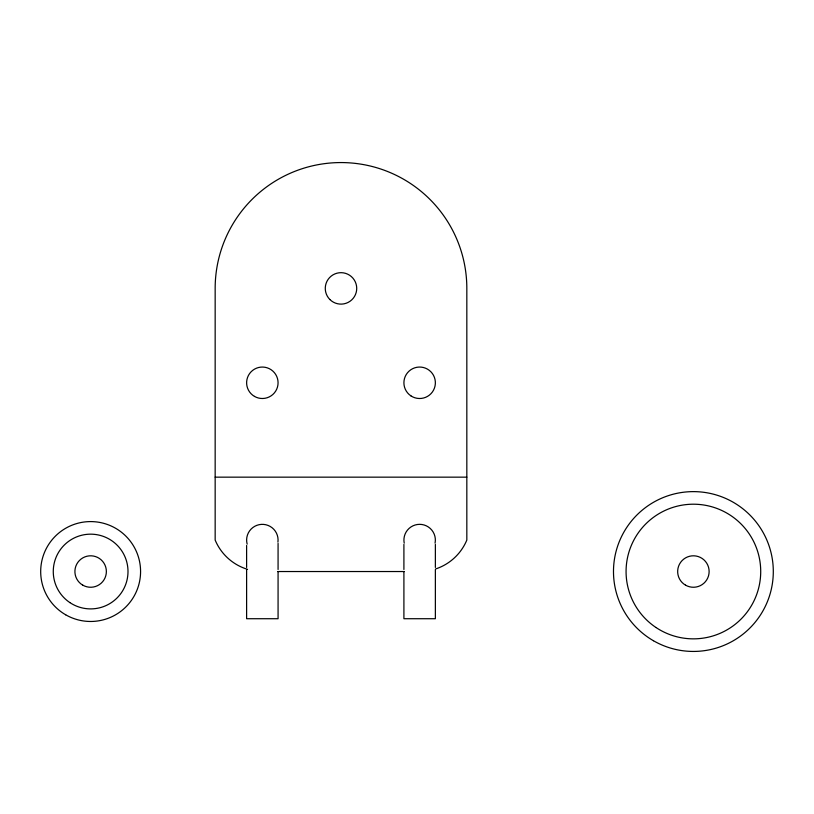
<?xml version="1.0" encoding="UTF-8"?>
<svg xmlns="http://www.w3.org/2000/svg" width="814" height="814" viewBox="0 0 814 814"><rect width="100%" height="100%" fill="white"/><g stroke="black" fill="none" stroke-linecap="round" stroke-linejoin="round"><path stroke-width="1.22" d="M215.161 477.157L466.829 477.157M277.564 571.53L404.416 571.53M435.368 544.373L435.368 567.439M435.368 569.474L435.368 618.721L403.907 618.721L403.907 571.53M403.907 544.373L403.907 569.474M278.073 543.396L278.073 569.474M278.073 571.53L278.073 618.721L246.611 618.721L246.611 569.474M246.611 545.461L246.611 567.439M435.643 568.955A51.119 51.119 0 0 0 466.829 540.069L466.829 288.4A125.834 125.834 0 0 0 340.995 162.566A125.834 125.834 0 0 0 215.161 288.4L215.161 540.069A51.119 51.119 0 0 0 247.527 569.332M247.151 544.139A15.731 15.731 0 0 1 261.314 524.379A15.731 15.731 0 0 1 277.94 542.124M404.212 543.141A15.731 15.731 0 0 1 419.637 524.338A15.731 15.731 0 0 1 435.063 543.141M685.53 585.154A15.731 15.731 0 0 0 709.126 571.53A15.731 15.731 0 0 0 685.53 557.905A15.731 15.731 0 0 0 685.53 585.154M655.992 627.502A67.318 67.318 0 0 0 760.571 575.936A67.318 67.318 0 0 0 663.614 511.151A67.318 67.318 0 0 0 655.992 627.502M653.439 640.73A79.904 79.904 0 0 0 773.3 571.53A79.904 79.904 0 0 0 653.439 502.33A79.904 79.904 0 0 0 653.439 640.73M82.774 585.154A15.731 15.731 0 0 0 106.369 571.53A15.731 15.731 0 0 0 82.774 557.905A15.731 15.731 0 0 0 82.774 585.154M65.669 614.784A49.939 49.939 0 0 0 140.578 571.53A49.939 49.939 0 0 0 65.669 528.276A49.939 49.939 0 0 0 65.669 614.784M69.882 602.594A37.352 37.352 0 0 0 127.92 573.972A37.352 37.352 0 0 0 74.115 538.023A37.352 37.352 0 0 0 69.882 602.594M410.897 395.858A15.731 15.731 0 0 0 435.337 383.801A15.731 15.731 0 0 0 412.678 368.671A15.731 15.731 0 0 0 410.897 395.858M254.477 396.398A15.731 15.731 0 0 0 278.073 382.773A15.731 15.731 0 0 0 254.477 369.159A15.731 15.731 0 0 0 254.477 396.398M329.874 299.521A15.731 15.731 0 0 0 356.186 292.47A15.731 15.731 0 0 0 336.925 273.209A15.731 15.731 0 0 0 329.874 299.521"/></g></svg>
